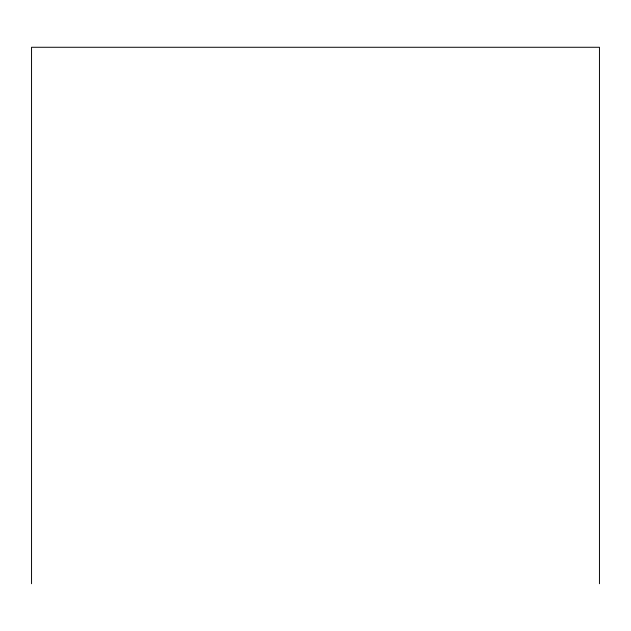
<?xml version="1.0" encoding="UTF-8"?>
<svg xmlns="http://www.w3.org/2000/svg" width="631" height="631" viewBox="0 0 631 631"><rect width="100%" height="100%" fill="white"/><g stroke="black" fill="none" stroke-linecap="round" stroke-linejoin="round"><path stroke-width="0.95" d="M599.45 583.73L599.45 47.27L31.55 47.27L31.55 583.73"/></g></svg>
